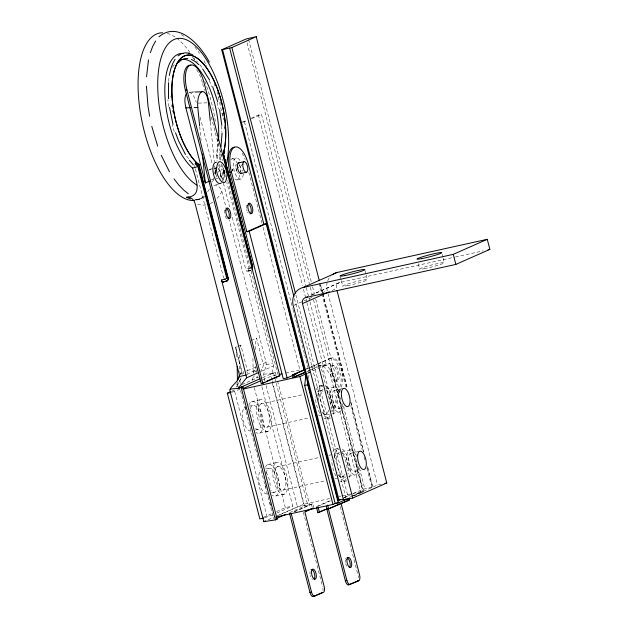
<?xml version="1.0" encoding="UTF-8"?>
<svg xmlns="http://www.w3.org/2000/svg" width="628" height="628" viewBox="0 0 628 628"><rect width="100%" height="100%" fill="white"/><g stroke="black" fill="none" stroke-linecap="round" stroke-linejoin="round"><path stroke-width="0.47" stroke-dasharray="3.14 2.35" d="M239.653 354.969L239.731 372.365M255.415 349.639L255.706 342.252L256.593 338.131L263.391 365.041L262.771 367.568L260.526 371.572M264.859 380.804L263.391 375.12L266.099 365.323L266.099 362.435L229.196 219.714M237.368 381.683L236.411 386.981M247.456 373.33L247.605 372.019M239.496 174.945C239.598 177.277 237.784 181.398 234.927 179.49M308.513 378.386L309.369 372.836L308.638 369.994M240.186 347.182L240.814 345.11L247.432 370.685L246.38 371.062M252.896 377.789L252.016 380.144L254.293 375.874M262.543 377.656L272.112 373.425L273.62 365.889L248.099 268.274L250.462 267.614M223.168 169.937L223.513 168.163M367.317 466.306L372.71 487.171L367.451 466.204M220.907 178.517L222.657 172.598M225.185 174.655L223.121 180.165M329.998 358.384L331.537 358.046A15.629 6.586 77.5 0 1 340.243 366.352A15.629 6.586 77.5 0 1 342.001 384.462L334.002 410.971L332.471 411.309L340.462 384.807A15.629 6.586 77.5 0 0 338.704 366.697A15.629 6.586 77.5 0 0 329.998 358.384L317.462 363.926M223.207 180.008L223.921 176.79L223.678 174.168M232.564 168.979L232.219 169.866L232.792 171.012M232.611 169.081L232.219 169.866L232.823 170.942M241.246 377.734L236.23 387.123L238.687 386.032M236.599 386.699L241.521 377.475M253.21 373.205L256.216 367.38M256.114 372.467L257.488 369.9M256.483 370.339L255.565 371.972L255.525 366.336M257.825 376.368L256.742 377.985L255.769 375.183M232.658 169.183L232.219 169.866L232.847 170.863M232.705 169.293L232.219 169.866L232.87 170.777M230.798 159.732L231.818 158.876L236.301 157.871M232.745 169.403L232.219 169.866L232.886 170.683M232.258 217.288L245.713 269.326A2.598 1.099 77.5 0 0 246.788 271.28L248.146 270.676A2.598 1.099 77.5 0 0 248.099 268.274M247.73 271.233L251.153 270.15M232.784 169.521L232.219 169.866L232.902 170.581M205.285 196.391L201.871 198.417L195.622 200.002M246.985 374.539L257.943 368.699M242.29 122.162L246.765 120.183M251.239 118.205L258.398 115.042L261.476 114.359L306.048 286.713M242.934 122.217L247.157 120.694M251.632 118.716L261.476 114.359M310.899 295.207L338.649 282.945M311.15 295.168L339.795 282.506L454.507 257.182M294.139 305.232L303.089 301.275M303.983 300.883L312.038 297.319M321.881 292.97L327.259 290.591A15.629 14.122 66.2 0 1 327.157 282.639M332.008 290.536L336.482 288.558A5.212 4.71 66.2 0 1 339.795 282.506M242.306 374.366L235.508 347.457L237.282 346.672M238.161 346.279L240.814 345.11M251.294 340.478L256.593 338.131M239.229 374.304L242.4 372.82L235.508 347.457M247.432 370.685L256.161 366.823M266.099 362.435L259.764 364.758M261.389 371.289L273.62 365.889M241.984 384.579L258.548 377.255M231.724 391.275L234.362 390.106M271.885 379.869L270.409 374.178L275.37 372.498L276.1 375.332M231.936 392.202L239.982 389.258M262.677 379.885L270.605 376.384L278.149 374.712M305.812 369.068L307.61 368.275M311.19 366.697L316.559 364.319M306.456 369.123L308.246 368.338M309.141 367.937L317.203 364.373M318.098 363.981L331.537 358.046M309.023 370.449L320.578 365.347L332.471 411.309M307.014 371.682L317.674 366.972M318.561 366.579L322.117 365.009L329.81 363.306L362.882 491.206L351.437 496.261M306.896 302.547L323.302 365.998L326.544 365.245L333.233 373.495L363.793 491.669L357.63 494.393M307.799 373.032L329.81 363.306M323.302 365.998L326.544 365.245M263.36 517.378L272.152 513.492M276.548 511.545L285.348 507.66L292.726 506.035L261.68 385.985M264.451 517.919L272.497 514.976M276.893 513.029L292.726 506.035M268.25 519.717L273.565 517.37M277.105 515.808L297.452 506.812L309.58 504.779L276.344 376.274M279.907 514.779L303.677 504.276L330.414 498.373M289.657 512.668L304.525 506.097L307.877 505.532L274.648 377.028M293.951 511.702L312.901 503.672L313.984 507.856M294.618 511.749L312.901 503.672M316.347 506.67L330.681 500.335M317.886 506.333L330.422 500.791M343.43 497.871L362.788 489.322L372.844 487.061M344.066 497.816L348.391 495.908L346.852 496.246M349.278 497.4L351.036 496.622M351.916 496.238L360.715 492.352L363.793 491.669M353.376 495.72L377.538 485.036L381.235 484.219M354.114 495.947L356.751 494.778M250.431 270.464L251.137 270.268L247.385 271.39M232.815 169.646L232.219 169.866L232.902 170.471M250.352 268.023L245.713 269.326M272.112 373.425L275.37 372.498M199.162 199.178L201.871 198.417L195.677 199.869M218.78 183.98L213.622 185.307C217.484 184.436 220.985 187.803 221.865 191.367L226.017 207.428M220.13 160.124L219.148 156.333L221.527 155.736M220.954 159.85L219.737 155.132L220.397 154.975M243.978 371.729L243.154 371.925A1.735 1.601 64.7 0 1 243.005 373.213L243.758 373.676M209.666 169.301L215.718 167.966M455.465 256.97L483.191 250.847M285.693 373.048L301.723 369.507M311.15 367.427L316.81 366.179M317.752 365.967L320.578 365.347M331.882 365.677L333.421 365.331M306.126 373.589L309.369 372.836M323.475 365.92L330.155 374.178L333.233 373.495M335.917 381.259L337.456 380.921M319.048 386.181L322.125 385.506M251.53 401.669L259.984 399.8M325.885 388.748L333.272 387.115M249.426 406.128L253.115 405.311M261.036 403.867L303.049 394.588M317.376 391.425L320.241 390.789M334.135 390.467L342.441 388.638M338.814 408.569L344.356 407.352M267.057 427.166L309.078 417.887M318.624 415.775L326.262 414.088M255.298 430.062L258.061 429.45M332.306 413.554L339.685 411.929M259.654 433.092L268.109 431.224M327.455 418.703L330.532 418.02A16.846 7.096 77.5 0 1 322.007 411.042M335.305 449.044L338.374 448.361A16.846 7.096 77.5 0 0 334.912 461.517M267.779 464.524L276.241 462.655M342.142 451.603L349.521 449.978M265.683 468.983L269.373 468.166M277.293 466.722L319.307 457.443M328.852 455.339L336.498 453.651M350.393 453.33L358.698 451.493M355.071 471.432L360.605 470.207M283.314 490.021L325.335 480.742M334.881 478.638L342.519 476.95M271.555 492.925L274.318 492.313M348.556 476.416L355.943 474.784M275.912 495.955L284.366 494.087M343.712 481.558L346.789 480.883A16.846 7.096 77.5 0 1 337.605 472.413M339.01 496.473L340.918 496.057M341.875 495.845L362.882 491.206M237.039 179.906L240.712 179.106M266.225 364.687L272.67 363.298M218.23 143.035A54.958 23.158 77.5 0 1 216.268 153.067L216.354 155.791L217.994 155.469M232.839 169.764L232.219 169.866L232.91 170.361M262.347 367.631L262.771 367.568M232.203 158.751L233.899 159.08L236.097 161.263M263.909 374.194L272.152 373.362M195.724 199.618L199.665 199.304L195.81 199.469L197.247 199.626L194.829 199.162M194.821 91.931L189.24 92.12C193.361 93.737 194.97 98.47 196.234 102.356M189.64 92.214L194.311 92.057M198.338 103.133L208.418 102.788M232.862 169.89L232.219 169.866L232.902 170.251M232.878 170.007L232.219 169.866L232.894 170.125M181.202 34.548L185.284 37.209M241.081 374.853L240.438 374.351A1.735 1.531 67.3 0 0 240.571 373.071L242.4 372.82L242.565 374.021M194.892 46.935L199.523 53.364M236.097 161.27L237.219 163.202M203.959 60.72L206.793 66.278M249.253 269.012L226.81 182.505M214.085 83.595L215.004 86.107M217.123 91.602L219.007 97.481M220.185 101.681L220.664 103.4M238.585 166.789L238.907 168.037M442.128 254.426L442.842 257.166M443.078 258.084L444.255 262.653M418.264 263.697L419.685 269.184M365.001 270.487L365.951 274.146M366.187 275.056L367.372 279.633M340.431 277.019L341.137 279.758M341.373 280.677L342.794 286.164M327.989 293.441L377.538 485.036M320.61 285.096L322.572 292.679M322.823 293.629L347.339 388.449M350.777 401.724L363.769 451.979M319.99 283.306L322.439 292.789M322.69 293.731L347.206 388.559M350.887 402.776L363.636 452.089M319.134 283.346L321.583 292.829M321.826 293.771L345.863 386.699M350.762 405.664L362.293 450.229M364.005 456.862L364.986 460.662M366.948 468.245L371.855 487.21M248.547 39.321L311.567 283.008M312.548 286.8L314.51 294.391M315.735 299.132L340.015 393.002M343.445 406.277L356.445 456.532M359.389 467.907L364.782 488.772M247.063 42.806L309.353 283.652M310.326 287.443L312.289 295.027M313.521 299.768L362.56 489.408M330.155 374.178L360.715 492.352M306.291 287.663L309.722 300.922M309.965 301.872L326.379 365.315M258.398 115.042L302.484 285.505M303.465 289.288L306.645 301.597M322.117 365.009L334.002 410.971M295.882 295.019L348.116 496.984M294.399 298.504L345.895 497.627M244.465 121.879L292.719 308.434M292.962 309.384L296.636 323.593M296.879 324.535L300.553 338.743M300.796 339.685L304.47 353.894M304.713 354.844L308.387 369.044M340.274 506.56L357.999 575.115A5.212 2.198 77.5 0 1 358.376 577.744M248.829 172.323L262.057 223.482M263.038 227.265L299.791 369.366M202.671 83.728L204.39 90.369M211.267 116.949L220.593 153.028M220.836 153.97L222.555 160.619M227.713 180.558L277.796 374.217M311.362 504.009L312.234 507.361M222.422 165.517L223.395 169.293M224.62 174.011L225.35 176.837M221.111 163.916L222.579 169.607M273.667 373.244L274.405 376.078M216.354 155.791L217.578 160.517M218.795 165.25L223.207 182.285M223.45 183.227L229.565 206.879M272.128 380.819L304.525 506.097M272.56 383.959L303.677 504.276M303.332 512.228L322.627 586.819M200.144 117.271L212.28 164.191M214.219 171.703L214.705 173.579M266.084 385.537L297.452 506.812M254.301 387.617L285.348 507.66M194.531 165.431L195.261 168.273M195.504 169.215L223.647 278.023M245.085 406.661L245.815 409.503M265.173 484.345L266.154 488.137M269.828 502.345L270.809 506.137M240.54 390.553L273.675 518.673M234.707 391.589L267.222 517.307M218.379 96.979L222.869 117.295M236.002 348.093L237.039 359.412M219.737 155.132L219.565 154.064M240.21 383.402L239.786 378.951M222.681 113.048L223.254 116.847M223.395 117.797L223.686 119.697M171.632 104.9L171.923 106.807M172.449 110.3L172.7 111.996M210.341 122.146L214.281 161.82M214.666 165.69L215.632 175.369M199.728 126.832L201.078 140.382M224.235 125.255L224.486 128.143M224.29 127.468L224.431 129.062M252.927 358.313L253.202 373.016M170.965 96.257L170.981 97.12M215.93 168.39A5.424 2.284 77.5 0 0 216.723 176.405A5.385 2.269 77.5 0 1 216.071 168.241M218.269 168.437A5.424 2.284 77.5 0 1 219.894 177.653M211.51 179.781A5.424 2.284 77.5 0 1 211.079 179.537M208.771 170.447A5.424 2.284 77.5 0 1 211.777 170.502M213.394 178.007A5.424 2.284 77.5 0 1 211.934 179.867M218.787 164.018A10.857 4.577 77.5 0 1 221.904 170.196M222.532 172.786A10.857 4.577 77.5 0 1 222.453 180.95M238.836 173.721A5.424 2.284 77.5 0 1 238.397 173.454M237.957 173.038A5.424 2.284 77.5 0 1 237.533 172.48M237.133 171.805A5.424 2.284 77.5 0 1 236.167 164.332M239.205 164.528A5.424 2.284 77.5 0 1 240.744 172.048M243.342 174.097A10.857 4.577 77.5 0 1 237.298 177.261A10.857 4.577 77.5 0 1 233.506 162.016A10.857 4.577 77.5 0 1 239.943 160.415M250.313 408.797A12.332 5.197 77.5 0 1 257.606 408.522A12.332 5.197 77.5 0 1 261.028 425.25A12.332 5.197 77.5 0 1 254.018 426.867M266.28 473.135A12.332 5.197 77.5 0 1 273.125 470.364A12.332 5.197 77.5 0 1 277.443 487.077A12.332 5.197 77.5 0 1 270.723 490.303M266.939 493.938A12.332 5.197 77.5 0 1 259.639 484A12.332 5.197 77.5 0 1 260.824 470.309M266.036 472.382A12.332 5.197 77.5 0 1 270.119 488.16M250.682 431.083A12.332 5.197 77.5 0 1 243.044 419.692A12.332 5.197 77.5 0 1 245.736 406.936M249.779 409.519A12.332 5.197 77.5 0 1 253.916 422.652M206.125 204.869A92.292 38.889 77.5 0 1 195.873 203.605M221.865 191.367A92.292 38.889 77.5 0 1 217.162 198.33M213.049 202.012A92.292 38.889 77.5 0 1 210.074 203.684M192.404 57.258A61.034 25.717 77.5 0 1 197.6 62.078M199.9 64.817A61.034 25.717 77.5 0 1 202.153 67.903M209.297 80.588A61.034 25.717 77.5 0 1 211.989 86.876M217.029 102.411A61.034 25.717 77.5 0 1 218.591 109.029M221.111 126.055A61.034 25.717 77.5 0 1 221.472 132.021M220.452 150.312A61.034 25.717 77.5 0 1 219.148 156.333M167.284 33.378A85.518 36.039 77.5 0 1 176.068 37.727M176.758 38.237A85.518 36.039 77.5 0 1 189.75 52.218M193.746 58.349A85.518 36.039 77.5 0 1 194.719 59.998M204.814 81.397A85.518 36.039 77.5 0 1 215.333 121.251M217.225 138.568A85.518 36.039 77.5 0 1 216.958 161.239M215.702 170.345A85.518 36.039 77.5 0 1 215.09 173.344M213.614 178.972A85.518 36.039 77.5 0 1 212.39 182.56M209.328 189.138A85.518 36.039 77.5 0 1 207.107 192.537M203.919 196.046A85.518 36.039 77.5 0 1 195.716 200.246M188.596 158.586A54.958 23.158 77.5 0 1 185.896 155.155M174.286 131.574A54.958 23.158 77.5 0 1 172.158 124.634M168.555 106.564A54.958 23.158 77.5 0 1 167.904 99.828M168.398 81.397A54.958 23.158 77.5 0 1 169.207 76.859M172.559 67.298A54.958 23.158 77.5 0 1 175.141 63.483M265.463 467.193A16.281 6.861 77.5 0 1 278.392 478.104A16.281 6.861 77.5 0 1 272.175 495.257M248.884 405.178A16.281 6.861 77.5 0 1 261.97 414.559A16.281 6.861 77.5 0 1 255.918 432.402M346.106 478.803A16.846 7.096 77.5 0 1 339.85 480.836M335.894 475.953A16.846 7.096 77.5 0 1 331.694 459.696M332.911 451.799A16.846 7.096 77.5 0 1 339.167 449.758M341.2 451.744A16.846 7.096 77.5 0 1 342.66 453.848M343.116 454.641A16.846 7.096 77.5 0 1 347.323 470.906M330.195 415.061A16.846 7.096 77.5 0 1 323.593 417.981M319.636 413.098A16.846 7.096 77.5 0 1 315.437 396.833M316.308 389.815A16.846 7.096 77.5 0 1 322.91 386.903M326.866 391.786A16.846 7.096 77.5 0 1 331.066 408.043M318.867 400.374A16.846 7.096 77.5 0 1 318.584 397.814M318.506 396.158A16.846 7.096 77.5 0 1 323.969 385.302M325.987 386.22A16.846 7.096 77.5 0 1 333.264 414.386M342.244 449.083A16.846 7.096 77.5 0 1 349.67 463.849A16.846 7.096 77.5 0 1 348.352 479.572M328.601 410.021A12.065 5.087 77.5 0 1 322.038 412.156M317.776 395.679A12.065 5.087 77.5 0 1 323.985 392.178M344.482 474.344A12.065 5.087 77.5 0 1 338.296 475.011M334.159 457.718A12.065 5.087 77.5 0 1 340.721 455.583M248.233 213.065A5.385 2.269 77.5 0 1 247.62 212.138M247.079 210.977A5.385 2.269 77.5 0 1 246.663 209.666M246.388 208.292A5.385 2.269 77.5 0 1 246.553 204.704M236.678 170.753A5.385 2.269 77.5 0 1 236.152 164.473M239.519 165.101A5.385 2.269 77.5 0 1 240.587 172.543M242.063 153.154A21.705 9.145 77.5 0 1 245.179 159.449M346.656 566.118A5.212 2.198 77.5 0 1 345.73 563.724M345.463 562.39A5.212 2.198 77.5 0 1 345.408 559.901M345.628 558.92A5.212 2.198 77.5 0 1 345.989 558.198M241.058 164.764A5.385 2.269 77.5 0 1 241.592 165.918M242.4 169.96A5.385 2.269 77.5 0 1 242.345 171.185M218.458 168.689A5.385 2.269 77.5 0 1 220.138 177.057M226.889 218.56A5.385 2.269 77.5 0 1 224.675 214.525M224.4 213.143A5.385 2.269 77.5 0 1 224.565 209.556M217.72 178.556A5.385 2.269 77.5 0 1 215.836 177.693M214.156 169.325A5.385 2.269 77.5 0 1 215.624 168.1M218.065 171.114A5.385 2.269 77.5 0 1 218.489 172.425M196.611 69.716A21.705 9.145 77.5 0 1 202.428 82.778M322.894 588.153A5.212 2.198 77.5 0 1 322.949 590.642M312.501 579.338A5.212 2.198 77.5 0 1 311.873 578.726M310.758 576.7A5.212 2.198 77.5 0 1 310.358 575.429M310.091 574.102A5.212 2.198 77.5 0 1 310.036 571.613M310.609 569.902A5.212 2.198 77.5 0 1 311.096 569.502M342.441 403.796A12.85 5.417 77.5 0 1 335.438 410.17A12.85 5.417 77.5 0 1 330.964 390.64A12.85 5.417 77.5 0 1 339.897 392.72M358.698 466.651A12.85 5.417 77.5 0 1 351.57 472.876A12.85 5.417 77.5 0 1 347.323 453.11A12.85 5.417 77.5 0 1 356.469 456.289M329.535 414.166A12.85 5.417 77.5 0 1 321.293 403.985A12.85 5.417 77.5 0 1 323.122 389.36M326.065 389.909A12.85 5.417 77.5 0 1 331.623 411.395M345.793 477.021A12.85 5.417 77.5 0 1 337.55 466.847A12.85 5.417 77.5 0 1 339.371 452.215M342.323 452.764A12.85 5.417 77.5 0 1 347.881 474.25M327.738 280.779A15.629 14.122 66.2 0 1 330.799 275.998M256.664 406.395A16.281 6.861 77.5 0 0 266.319 431.42A16.281 6.861 77.5 0 0 269.153 408.726A16.281 6.861 77.5 0 0 256.664 406.395M272.921 469.249A16.281 6.861 77.5 0 0 282.576 494.283A16.281 6.861 77.5 0 0 285.41 471.581A16.281 6.861 77.5 0 0 272.921 469.249M258.571 408.75A12.065 5.087 77.5 0 0 265.73 427.307A12.065 5.087 77.5 0 0 267.834 410.476A12.065 5.087 77.5 0 0 258.571 408.75M274.829 471.612A12.065 5.087 77.5 0 0 281.988 490.162A12.065 5.087 77.5 0 0 284.091 473.339A12.065 5.087 77.5 0 0 274.829 471.612M331.772 368.605A8.078 3.399 77.5 0 0 336.569 381.015A8.078 3.399 77.5 0 0 337.974 369.759A8.078 3.399 77.5 0 0 331.772 368.605M330.234 368.942A8.078 3.399 77.5 0 0 335.03 381.361A8.078 3.399 77.5 0 0 336.435 370.104A8.078 3.399 77.5 0 0 330.234 368.942M424.214 268.698A12.764 0.981 -14.5 0 0 444.184 262.936A12.764 0.981 -14.5 0 0 427.511 266.123A12.764 0.981 -14.5 0 0 424.214 268.698M347.323 285.677A12.764 0.981 -14.5 0 0 367.294 279.915A12.764 0.981 -14.5 0 0 350.628 283.095A12.764 0.981 -14.5 0 0 347.323 285.677M348.477 457.129A9.381 3.949 77.5 0 0 354.043 471.542A9.381 3.949 77.5 0 0 355.676 458.471A9.381 3.949 77.5 0 0 348.477 457.129M332.22 394.266A9.381 3.949 77.5 0 0 337.786 408.687A9.381 3.949 77.5 0 0 339.418 395.609A9.381 3.949 77.5 0 0 332.22 394.266"/><path stroke-width="0.94" d="M224.055 172.967L224.086 170.447M168.453 82.684L168.547 98.714M222.092 132.963L221.001 146.622M224 172.92L224.149 170.51M146.536 76.789L148.514 59.911M239.802 387.704L242.91 386.84L277.121 519.128L275.417 519.882L263.831 521.672L229.769 389.972C231.968 384.579 240.061 380.874 239.229 374.304L194.994 203.236C194.099 199.571 190.347 196.344 186.445 197.31L190.363 198.911M223.945 172.865L224.204 170.581M348.838 498.279L338.28 502.942L335.203 503.625L304.643 385.451L306.126 373.589M338.28 502.942L307.72 384.768L308.058 382.036M223.882 172.802L224.259 170.659M169.293 75.533L170.698 69.151L172.645 63.687L175.094 59.236M223.827 172.724L224.314 170.745M224.51 150.791L223.505 154.873L252.691 267.12L223.576 154.598L224.628 150.343M224.573 149.872L223.474 154.315L252.621 267.151L251.577 267.606M223.772 172.645L224.361 170.84M183.18 53.396A61.034 25.717 77.5 0 0 165.235 100.127A61.034 25.717 77.5 0 0 192.561 168.084L196.682 166.938L198.935 164.772A58.066 24.468 77.5 0 1 172.103 83.022A58.066 24.468 77.5 0 1 206.573 67.793A58.066 24.468 77.5 0 1 223.191 154.048L252.401 267.222L252.15 269.231M150.359 52.642L152.73 46.315L155.611 41.016M223.725 172.551L224.408 170.942M252.252 269.271L252.456 267.198M223.67 172.457L224.455 171.044M186.524 93.313C183.996 97.733 184.883 103.149 185.888 107.883L205.309 182.96L209.728 181.005M237.423 380.175L239.574 375.96M242.91 386.84L238.098 388.457L246.537 377.852L258.767 372.451M223.623 172.355L224.502 171.154M223.584 172.245L224.534 171.271M178.297 62.651L181.147 60.115L184.326 58.71L187.772 58.467M223.544 172.127L224.573 171.389M195.088 163.79L197.765 166.255L226.802 278.51L221.511 280.025A2.598 1.099 77.5 0 0 222.579 281.972L223.764 281.729M158.939 36.824C178.611 20.182 200.685 45.632 209.336 62.164M223.176 282.082L226.944 280.849M226.928 280.959L227.972 279.892L228.192 277.914L198.935 164.772M177.991 55.916L181.28 53.773L184.883 52.87M223.505 172.009L224.604 171.507M223.27 155.132L223.207 154.056M221.731 49.777L231.646 47.626L256.365 36.667L246.309 38.92L221.731 49.777L338.084 500.241L343.485 499.158M226.841 278.494C229.738 276.006 228.333 281.352 226.229 281.163M199.005 164.811L198.77 164.662M263.886 224.251L248.405 164.41A21.705 9.145 77.5 0 0 234.487 147.211A21.705 9.145 77.5 0 0 231.402 171.923L246.875 231.763L263.886 224.251L266.194 223.741L304.125 370.41M246.875 231.763L249.183 231.253L266.194 223.741M303.183 287.483L337.197 272.45L487.281 239.315L489.879 249.371L455.865 264.404L305.781 297.539A5.212 4.71 66.2 0 0 302.468 303.591L352.755 498.028L343.532 500.069L293.245 305.624A15.629 14.122 66.2 0 1 303.183 287.483L453.267 254.348L487.281 239.315M305.781 297.539L307.571 296.754M302.468 303.591L329.323 291.722M263.532 518.124L259.835 518.932L227.328 393.222L230.845 391.66M238.098 388.457L259.914 378.817M242.432 388.834L260.918 380.662M263.069 382.837L264.859 382.044M266.649 381.259L277.395 376.51M262.818 383.292L279.829 375.772L203.967 82.433A21.705 9.145 77.5 0 0 190.041 65.241A21.705 9.145 77.5 0 0 186.956 89.953L262.818 383.292L261.279 383.63L185.417 90.291A21.705 9.145 77.5 0 1 190.888 65.32M305.232 372.467L293.033 377.522L292.381 375.01L304.918 369.468M292.381 375.01L304.666 369.916M234.511 147.219A21.705 9.145 77.5 0 0 229.864 172.26L283.275 378.77L287.114 377.923L296.966 373.574M293.033 377.522L305.475 372.019M243.538 388.975L299.878 376.533L306.04 373.817M263.831 521.672L265.597 520.895M276.54 518.461L285.285 514.599M305.82 511.129L312.446 508.201M313.16 508.225L304.87 511.891L324.158 586.481A5.212 2.198 77.5 0 1 323.42 592.408L313.309 596.537A5.212 2.198 77.5 0 1 309.973 592.408L289.594 513.625M338.209 500.171L339.952 499.401M275.661 517.08L332.95 504.433L335.595 503.264M335.203 503.625L338.728 502.07M343.532 500.069L346.216 498.883M316.567 507.534L317.909 512.707L324.982 509.575M317.909 512.707L327.408 508.845M352.755 498.028L386.769 482.995L336.969 290.45M326.317 506.223L327.149 509.441L349.435 499.927L349.019 498.318M327.149 509.441L349.435 499.927M313.309 596.537L321.881 592.754A5.212 2.198 77.5 0 0 322.368 592.345M326.748 508.798L345.345 580.704A5.212 2.198 77.5 0 0 348.689 584.833L358.8 580.704A5.212 2.198 77.5 0 0 359.538 574.777L341.083 503.405M348.689 584.833L358.8 580.704M223.152 154.135L221.731 154.621M223.474 171.891L224.628 171.632M223.521 281.933L226.677 281.054M186.445 197.31C203.747 196.564 195.575 178.14 192.561 168.084M239.331 376.572L246.082 375.049L246.537 377.852M185.417 90.291L186.956 89.953M237.949 163.052L244.002 161.71M229.864 172.26L231.402 171.923M240.516 173.579L246.576 172.245M487.972 249.795L489.879 249.371M279.091 374.508L281.917 373.88M278.29 376.109L279.829 375.772M227.328 393.222L231.018 392.406M304.643 385.451L307.72 384.768M384.925 483.403L386.769 482.995M345.345 580.704L346.884 580.366A5.212 2.198 77.5 0 0 350.228 584.495M309.973 592.408L311.512 592.071A5.212 2.198 77.5 0 0 314.848 596.2M252.197 267.198L252.629 267.12M223.442 171.774L224.651 171.758M275.519 519.38L277.121 519.128M230.256 389.07L238.13 388.394M195.245 92.026L201.784 91.798A13.541 5.456 88.1 0 1 208.418 102.788L210.247 121.173M185.888 107.883L190.472 107.726M194.138 107.6L197.804 107.482A13.541 5.456 88.1 0 1 201.784 91.798M223.419 171.648L224.667 171.876M185.519 52.854L189.358 53.199M223.403 171.53L224.675 171.994M223.387 171.405L224.683 172.111M188.73 53.215L192.741 54.809M223.38 171.287L224.683 172.229M191.399 59.401L195.143 61.481L198.911 64.668M196.972 185.15L195.371 184.13A76.373 32.185 77.5 0 1 157.832 79.057A76.373 32.185 77.5 0 1 201.258 52.25A76.373 32.185 77.5 0 1 226.198 165.101M223.38 171.169L224.683 172.339M188.337 193.785L183.494 189.907L178.69 184.899L173.995 178.847M223.38 171.059L224.667 172.441M195.748 162.613L198.668 165.282L227.854 278.094M195.489 163.225L198.267 165.784L227.375 278.298M223.387 170.957L224.659 172.535M189.366 160.226L193.393 164.897M223.395 170.855L224.636 172.629M222.775 153.42L223.144 153.907A57.925 24.406 77.5 0 0 206.549 67.887A57.925 24.406 77.5 0 0 172.166 83.077A57.925 24.406 77.5 0 0 198.903 164.622L198.825 164.002M223.411 170.761L224.612 172.716M202.632 68.892L209.587 80.054M223.435 170.667L224.589 172.786M223.458 170.588L224.479 172.967M185.488 154.543L178.493 140.68L175.534 132.783M169.482 171.821L161.247 155.336M223.489 170.518L224.431 172.998L223.749 170.29M224.227 173.045L223.858 170.306M212.672 86.758L217.735 101.681M224.816 279.083L225.052 279.703M157.659 146.112L151.795 126.409M223.701 170.306L224.172 173.03M453.267 254.348L455.865 264.404M256.232 36.769L319.252 280.457M231.873 47.532L295.388 293.119M229.66 48.175L293.904 296.604M222.587 49.738L339.065 500.131M299.878 376.533L332.95 504.433M293.92 374.665L294.571 377.185M327.643 505.077L328.687 509.104M328.53 509.402L346.884 580.366M249.183 231.253L287.114 377.923M318.106 507.189L319.448 512.362M291.133 513.288L311.512 592.071M221.511 280.025L246.082 375.049M241.207 387.594L275.417 519.882M173.006 124.462L169.482 107.247M223.804 170.29L224.118 173.006M219.604 109.578L221.802 125.388M149.613 116.227L147.98 106.014L146.426 86.146M223.913 170.321L224.07 171.664L224.031 170.392M197.804 107.482L199.633 125.867M202.42 153.931L205.309 182.96M223.976 170.353L224.07 171.664M237.164 366.273L237.423 379.995M221.354 182.976A10.857 4.577 77.5 0 1 213.583 174.56A10.857 4.577 77.5 0 1 216.33 162.401M194.821 200.379A85.518 36.039 77.5 0 1 141.496 118.959A85.518 36.039 77.5 0 1 162.605 32.758M180.252 59.872A54.958 23.158 77.5 0 1 207.35 83.116A54.958 23.158 77.5 0 1 218.481 140.303M357.748 580.641A5.212 2.198 77.5 0 1 357.261 581.041M248.664 203.77A5.385 2.269 77.5 0 1 251.153 209.179A5.385 2.269 77.5 0 1 250.117 213.928M347.049 557.735A5.212 2.198 77.5 0 1 349.812 561.919A5.212 2.198 77.5 0 1 349.561 567.445M241.749 172.943A5.385 2.269 77.5 0 1 237.8 169.097A5.385 2.269 77.5 0 1 239.15 162.903M226.033 208.331A5.385 2.269 77.5 0 1 229.047 213.347A5.385 2.269 77.5 0 1 228.129 218.787M311.669 569.439A5.212 2.198 77.5 0 1 314.44 573.631A5.212 2.198 77.5 0 1 314.181 579.149M332.196 274.774A15.629 14.122 66.2 0 1 337.197 272.45M216.731 167.464C214.674 173.838 225.295 192.176 226.802 176.452C228.592 170.439 218.544 152.526 216.731 167.464M242.801 164.183A5.424 2.284 77.5 0 0 246.176 172.3A5.424 2.284 77.5 0 0 246.883 164.458A5.424 2.284 77.5 0 0 242.801 164.183M247.872 205.38A5.385 2.269 77.5 0 0 251.059 213.653A5.385 2.269 77.5 0 0 252.001 206.149A5.385 2.269 77.5 0 0 247.872 205.38M225.876 210.239A5.385 2.269 77.5 0 0 229.071 218.513A5.385 2.269 77.5 0 0 230.005 211.008A5.385 2.269 77.5 0 0 225.876 210.239M311.567 571.268A5.212 2.198 77.5 0 0 314.659 579.283A5.212 2.198 77.5 0 0 315.57 572.014A5.212 2.198 77.5 0 0 311.567 571.268M346.946 559.564A5.212 2.198 77.5 0 0 350.039 567.571A5.212 2.198 77.5 0 0 350.95 560.309A5.212 2.198 77.5 0 0 346.946 559.564M421.616 258.642A12.764 0.981 -14.5 0 0 441.578 252.88A12.764 0.981 -14.5 0 0 424.913 256.067A12.764 0.981 -14.5 0 0 421.616 258.642M344.725 275.621A12.764 0.981 -14.5 0 0 364.695 269.852A12.764 0.981 -14.5 0 0 348.022 273.039A12.764 0.981 -14.5 0 0 344.725 275.621M341.451 392.233A9.381 3.949 77.5 0 0 347.009 406.646A9.381 3.949 77.5 0 0 348.642 393.575A9.381 3.949 77.5 0 0 341.451 392.233M357.709 455.088A9.381 3.949 77.5 0 0 363.267 469.509A9.381 3.949 77.5 0 0 364.899 456.43A9.381 3.949 77.5 0 0 357.709 455.088"/></g></svg>
